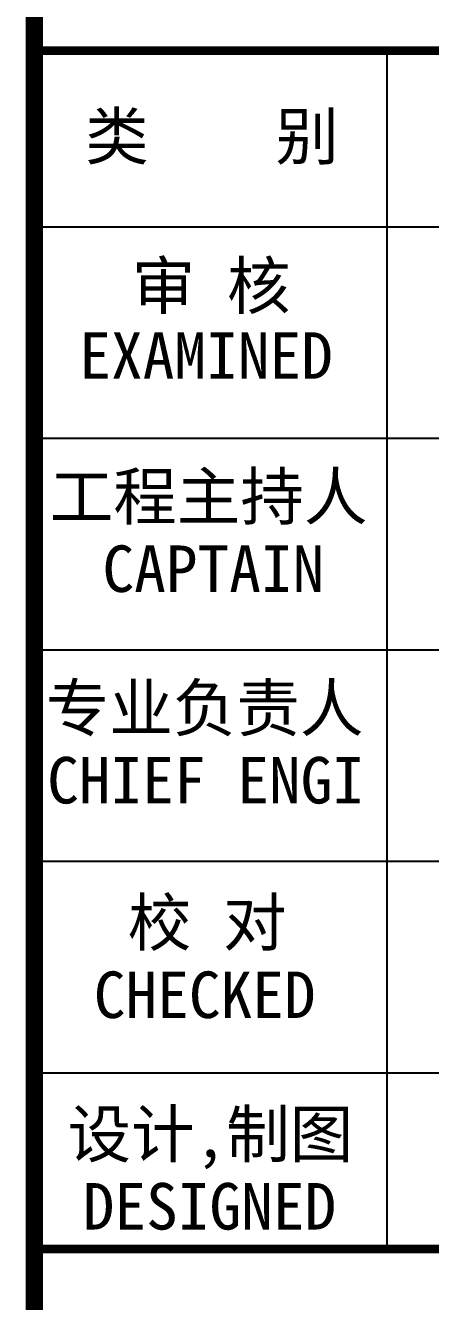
# Model space of a CAD drawing. Extents: x 32461 to 372567, y -698896 to 182569.
# Drawn here: x 181019 to 183533, y -606418 to -598486 of the extents above; entities that cross this region are included whole.
import ezdxf

# ---------------------------------------------------------------- set-up
doc = ezdxf.new("R2010")
doc.units = 0
doc.header["$LTSCALE"] = 1000
doc.header["$MEASUREMENT"] = 0
doc.layers.add('图框', color=4, linetype='CONTINUOUS')
doc.styles.add('STYLE-黑体', font='simhei.ttf')

msp = doc.modelspace()

# ---------------------------------------------------------------- linework, layer by layer
at = {"layer": '图框', "color": 0}
for p, q in [((181072.9, -599737.3), (187683.1, -599737.3)), ((181072.9, -599737.3), (187683.1, -599737.3)), ((181072.9, -601052), (187683.1, -601052)), ((181072.9, -602366.7), (187683.1, -602366.7)), ((181072.9, -603681.4), (187683.1, -603681.4)), ((181072.9, -604996.1), (187683.1, -604996.1))]:
    msp.add_line(p, q, dxfattribs=at)
at = {"layer": '图框', "color": 4, "const_width": 108.4}
msp.add_lwpolyline([(181072.9, -589015.1), (187683.1, -589015.1), (187683.1, -633015.1), (181072.9, -633015.1)], close=True, dxfattribs=at)
at = {"layer": '图框', "color": 0, "const_width": 55}
msp.add_lwpolyline([(181072.9, -598641.7), (187683.1, -598641.7), (187683.1, -609816.8), (181072.9, -609816.8)], close=True, dxfattribs=at)
at = {"layer": '图框', "color": 0}
for points in [[(183264.1, -599737.3), (183264.1, -598641.7)], [(183264.1, -606091.7), (183264.1, -599737.3)]]:
    msp.add_lwpolyline(points, dxfattribs=at)
at = {"layer": '图框', "color": 0, "const_width": 55}
msp.add_lwpolyline([(181072.9, -606091.7), (187683.1, -606091.7)], dxfattribs=at)

# ---------------------------------------------------------------- texts
at = {"layer": '图框', "color": 0, "style": 'STYLE-黑体'}
for s, p in [('类    别 ', (181388.9, -599318.3)), ('审 核', (181677.9, -600247.5)), ('EXAMINED ', (181352.7, -600681.9)), ('工程主持人', (181169, -601557.9)), ('CAPTAIN', (181496.2, -602007.1)), ('专业负责人', (181144.4, -602872.6)), ('CHIEF ENGI', (181152.9, -603321.8)), ('校 对', (181653.3, -604206.5)), ('CHECKED  ', (181442.3, -604655.8)), ('设计,制图', (181279.1, -605521.3)), ('DESIGNED ', (181373.6, -605970.5))]:
    msp.add_text(s, height=289.24, dxfattribs=at).set_placement(p)

doc.saveas('drawing.dxf')
